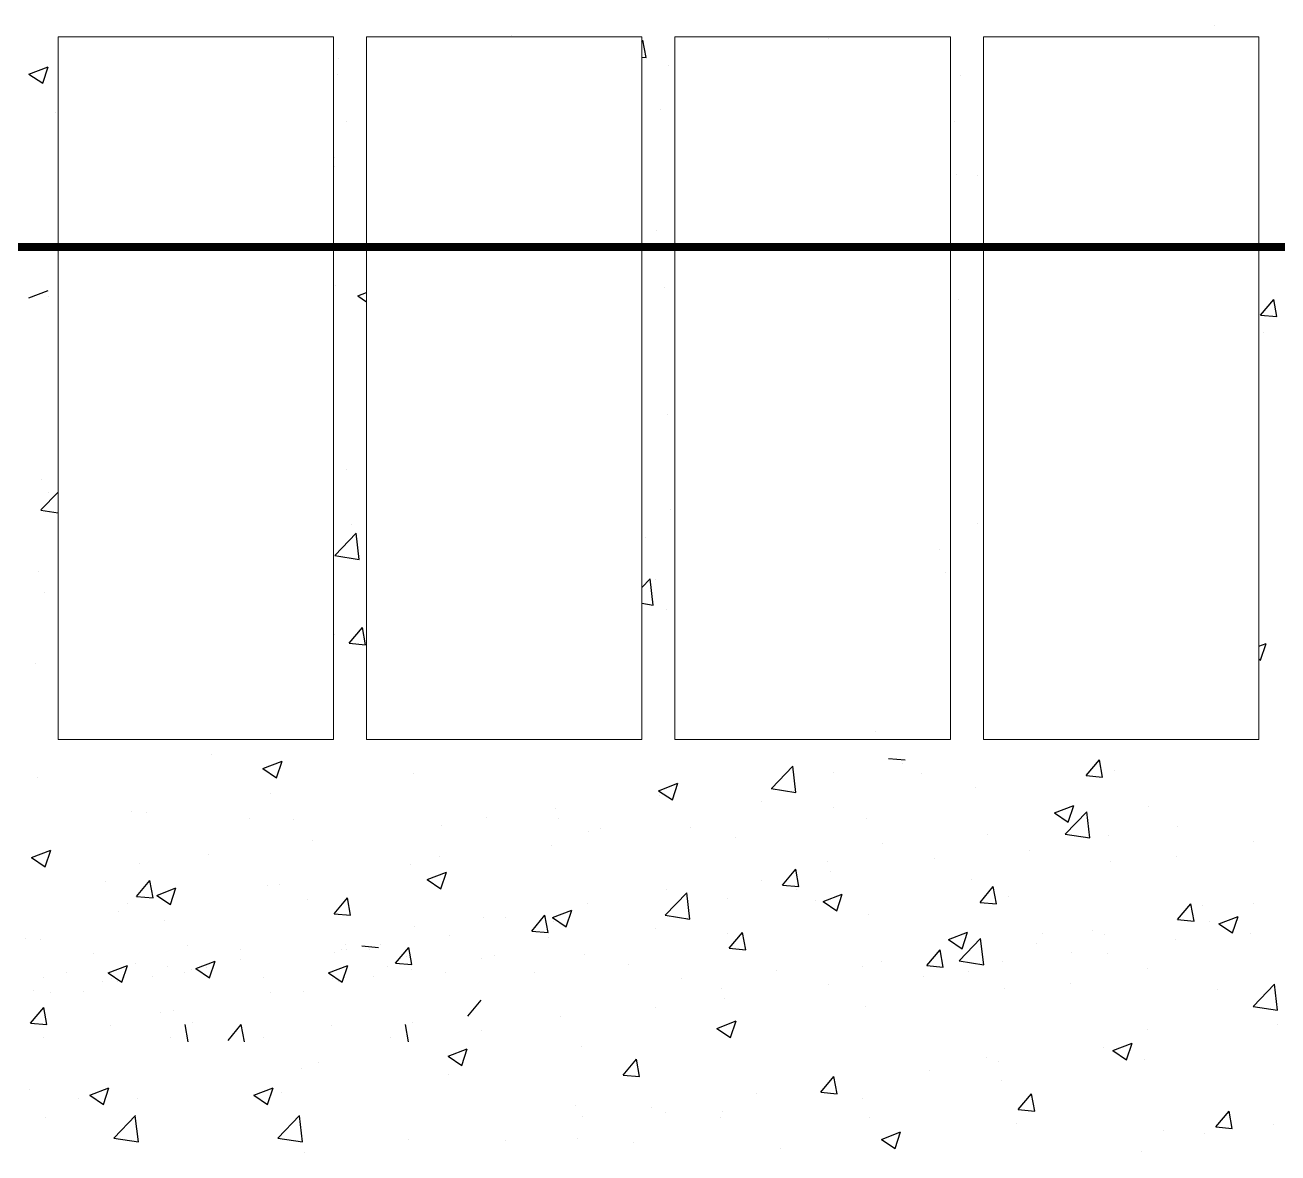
# Model space of a CAD drawing. Header units: millimetres. Extents: x 6597 to 20911, y -10306 to -132.
# Drawn here: x 14545.5 to 15000.4, y -975.9 to -566.6 of the extents above; entities that cross this region are included whole.
import ezdxf

# ---------------------------------------------------------------- set-up
doc = ezdxf.new("R2010")
doc.units = ezdxf.units.MM
doc.header["$LTSCALE"] = 25
doc.header["$MEASUREMENT"] = 0
doc.linetypes.add('CENTER', pattern=[2, 1.25, -0.25, 0.25, -0.25])
doc.layers.add('MAAI - ALVENARIA', color=7, linetype='Continuous', lineweight=0)
doc.layers.add('MAAI - VEGETAÇÃO', color=106, linetype='Continuous')
doc.layers.add('tub-intrefone', color=30, linetype='CENTER')

msp = doc.modelspace()

# ---------------------------------------------------------------- linework, layer by layer
at = {"layer": 'MAAI - ALVENARIA'}
for p, q in [((14557.43, -570.79), (14657.43, -570.79)), ((14557.43, -825.79), (14557.43, -570.79)), ((14657.43, -570.79), (14657.43, -825.79)), ((14669.43, -570.79), (14769.43, -570.79)), ((14669.43, -825.79), (14669.43, -570.79)), ((14769.43, -570.79), (14769.43, -825.79)), ((14781.43, -570.79), (14881.43, -570.79)), ((14781.43, -825.79), (14781.43, -570.79)), ((14881.43, -570.79), (14881.43, -825.79)), ((14893.43, -570.79), (14993.43, -570.79)), ((14893.43, -825.79), (14893.43, -570.79)), ((14993.43, -570.79), (14993.43, -825.79)), ((14657.43, -825.79), (14557.43, -825.79)), ((14769.43, -825.79), (14669.43, -825.79)), ((14881.43, -825.79), (14781.43, -825.79)), ((14993.43, -825.79), (14893.43, -825.79))]:
    msp.add_line(p, q, dxfattribs=at)
at = {"layer": 'MAAI - VEGETAÇÃO', "linetype": 'Continuous', "transparency": 33554559}
for p, q in [((14977.21, -566.55), (14977.21, -566.55)), ((14722.05, -570.23), (14722.05, -570.23)), ((14769.43, -572.48), (14769.79, -572.04)), ((14770.95, -578.31), (14769.79, -572.04)), ((14837.26, -571.33), (14837.26, -571.33)), ((14546.89, -584.33), (14553.89, -581.65)), ((14551.86, -587.69), (14553.89, -581.65)), ((14659.15, -578.51), (14659.15, -578.51)), ((14769.43, -578.18), (14770.95, -578.31)), ((14778.94, -581.35), (14778.94, -581.35)), ((14546.89, -584.33), (14551.86, -587.69)), ((14658.9, -584.47), (14658.9, -584.47)), ((14884.96, -584.76), (14884.96, -584.76)), ((14669.32, -592.67), (14669.32, -592.67)), ((14556.45, -598.37), (14556.45, -598.37)), ((14776.08, -597.18), (14776.08, -597.18)), ((14662.3, -601.37), (14662.3, -601.37)), ((14882.85, -601.69), (14882.85, -601.69)), ((14657.68, -617.76), (14657.68, -617.76)), ((14657.87, -614.66), (14657.87, -614.66)), ((14883.69, -620.9), (14883.69, -620.9)), ((14891.45, -620.99), (14891.45, -620.99)), ((14774.81, -641.01), (14774.81, -641.01)), ((14546.89, -665.55), (14553.89, -662.86)), ((14658.17, -661.03), (14658.17, -661.03)), ((14666.27, -664.86), (14669.43, -663.65)), ((14777.69, -661.71), (14777.69, -661.71)), ((14554.02, -664.95), (14554.02, -664.95)), ((14666.27, -664.86), (14669.43, -666.99)), ((14884.46, -666.23), (14884.46, -666.23)), ((14994.02, -671.83), (14998.85, -666.09)), ((15000, -672.36), (14998.85, -666.09)), ((14994.02, -671.83), (15000, -672.35)), ((14995.01, -678.2), (14995.01, -678.2)), ((14778.65, -707.97), (14778.65, -707.97)), ((14551.59, -731.53), (14551.59, -731.53)), ((14662.01, -728), (14662.01, -728)), ((14551.2, -742.54), (14557.43, -736.05)), ((14553.92, -736.28), (14553.92, -736.28)), ((14551.19, -742.55), (14557.43, -743.51)), ((14557.09, -743.45), (14557.09, -743.45)), ((14779.73, -742.52), (14779.73, -742.52)), ((14663.86, -747.96), (14663.86, -747.96)), ((14891.15, -747.62), (14891.15, -747.62)), ((14657.93, -759.09), (14665.72, -750.97)), ((14666.81, -760.48), (14665.71, -750.98)), ((14770.62, -752.47), (14770.62, -752.47)), ((14657.92, -759.1), (14666.81, -760.48)), ((14877.39, -756.98), (14877.39, -756.98)), ((14550.37, -764.81), (14550.37, -764.81)), ((14769.43, -770.67), (14772.44, -767.52)), ((14773.54, -777.03), (14772.43, -767.53)), ((14774.52, -767.64), (14774.52, -767.64)), ((14879.49, -765.37), (14879.49, -765.37)), ((14552.64, -772.42), (14552.64, -772.42)), ((14769.43, -776.39), (14773.54, -777.03)), ((14778.46, -778.67), (14778.46, -778.67)), ((14663.14, -790.89), (14667.97, -785.15)), ((14669.12, -791.42), (14667.97, -785.15)), ((14657.88, -787.66), (14657.88, -787.66)), ((14663.14, -790.89), (14669.12, -791.42)), ((14993.43, -791.97), (14996.05, -790.96)), ((14994.03, -797.01), (14996.05, -790.96)), ((14549.15, -798.1), (14549.15, -798.1)), ((14993.43, -796.6), (14994.03, -797.01)), ((14854.31, -822.8), (14854.31, -822.8)), ((14613.27, -831.45), (14613.27, -831.45)), ((14631.79, -836.41), (14638.8, -833.73)), ((14631.79, -836.41), (14636.77, -839.77)), ((14636.77, -839.77), (14638.8, -833.73)), ((14816.43, -843.62), (14824.22, -835.5)), ((14825.32, -845.01), (14824.21, -835.51)), ((14858.99, -832.67), (14864.97, -833.2)), ((14864.12, -834.41), (14864.12, -834.41)), ((14930.72, -838.95), (14935.54, -833.2)), ((14936.7, -839.47), (14935.54, -833.21)), ((14940.91, -836.99), (14940.91, -836.99)), ((14550.12, -839.77), (14550.12, -839.77)), ((14686.48, -838.08), (14686.48, -838.08)), ((14839.09, -837.7), (14839.09, -837.7)), ((14871.06, -838.27), (14871.06, -838.27)), ((14930.72, -838.95), (14936.7, -839.47)), ((14634.54, -845.58), (14634.54, -845.58)), ((14775.51, -844.42), (14782.51, -841.73)), ((14775.51, -844.42), (14780.48, -847.78)), ((14775.94, -846.02), (14775.94, -846.02)), ((14780.48, -847.78), (14782.51, -841.73)), ((14816.42, -843.63), (14825.32, -845.01)), ((14890.4, -843.39), (14890.4, -843.39)), ((14812.74, -848.28), (14812.74, -848.28)), ((14839.05, -850.43), (14839.05, -850.43)), ((14919.22, -852.43), (14926.22, -849.74)), ((14924.19, -855.79), (14926.22, -849.74)), ((14953.34, -850.22), (14953.34, -850.22)), ((14584.03, -851.98), (14584.03, -851.98)), ((14589.73, -852.47), (14589.73, -852.47)), ((14627, -854.6), (14627, -854.6)), ((14643.11, -854.73), (14643.11, -854.73)), ((14713.03, -854.3), (14713.03, -854.3)), ((14738.06, -851), (14738.06, -851)), ((14739, -854.6), (14739, -854.6)), ((14851, -854.6), (14851, -854.6)), ((14919.22, -852.43), (14924.19, -855.79)), ((14923.15, -860.17), (14930.94, -852.05)), ((14932.04, -861.56), (14930.93, -852.06)), ((14696.5, -856.99), (14696.5, -856.99)), ((14749.88, -859.24), (14749.88, -859.24)), ((14754.42, -858.29), (14754.42, -858.29)), ((14787.12, -857.93), (14787.12, -857.93)), ((14963.88, -857.25), (14963.88, -857.25)), ((14649.87, -862.61), (14649.87, -862.61)), ((14803.26, -861.5), (14803.26, -861.5)), ((14856.64, -863.75), (14856.64, -863.75)), ((14895.02, -860.23), (14895.02, -860.23)), ((14923.15, -860.18), (14932.04, -861.56)), ((14938.85, -860.55), (14938.85, -860.55)), ((14991.63, -862.78), (14991.63, -862.78)), ((14547.77, -868.67), (14554.77, -865.98)), ((14547.77, -868.67), (14552.75, -872.02)), ((14552.75, -872.02), (14554.77, -865.98)), ((14612, -867.6), (14612, -867.6)), ((14696.11, -868.3), (14696.11, -868.3)), ((14736.6, -864.33), (14736.6, -864.33)), ((14910.03, -866.01), (14910.03, -866.01)), ((14963.41, -868.26), (14963.41, -868.26)), ((14586.97, -870.9), (14586.97, -870.9)), ((14685.26, -871.37), (14685.26, -871.37)), ((14820.47, -878.66), (14825.29, -872.92)), ((14826.45, -879.19), (14825.29, -872.92)), ((14836.7, -870.24), (14836.7, -870.24)), ((14875.69, -868.86), (14875.69, -868.86)), ((14939.69, -870.28), (14939.69, -870.28)), ((14574.75, -877.44), (14574.75, -877.44)), ((14585.96, -882.79), (14590.78, -877.05)), ((14591.94, -883.32), (14590.78, -877.05)), ((14691.49, -876.68), (14698.49, -873.99)), ((14691.49, -876.68), (14696.46, -880.03)), ((14696.46, -880.03), (14698.49, -873.99)), ((14812.78, -877.14), (14812.78, -877.14)), ((14837.82, -873.85), (14837.82, -873.85)), ((14889.18, -876.68), (14889.18, -876.68)), ((14593.27, -882.4), (14600.27, -879.72)), ((14593.27, -882.4), (14598.25, -885.76)), ((14598.25, -885.76), (14600.27, -879.72)), ((14633.32, -878.87), (14633.32, -878.87)), ((14637.79, -878.31), (14637.79, -878.31)), ((14777.91, -889.61), (14785.7, -881.49)), ((14778.39, -880.25), (14778.39, -880.25)), ((14786.79, -890.99), (14785.69, -881.5)), ((14820.47, -878.66), (14826.45, -879.19)), ((14825.6, -880.4), (14825.6, -880.4)), ((14835.2, -884.68), (14842.2, -882)), ((14840.17, -888.04), (14842.2, -882)), ((14892.2, -884.94), (14897.02, -879.19)), ((14898.17, -885.46), (14897.02, -879.19)), ((14582.81, -885.27), (14582.81, -885.27)), ((14585.96, -882.79), (14591.94, -883.32)), ((14647.96, -884.07), (14647.96, -884.07)), ((14657.69, -889.07), (14662.51, -883.32)), ((14663.67, -889.59), (14662.51, -883.32)), ((14749.63, -885.46), (14749.63, -885.46)), ((14800.57, -883.69), (14800.57, -883.69)), ((14832.54, -884.26), (14832.54, -884.26)), ((14835.2, -884.68), (14840.17, -888.04)), ((14837.84, -883.72), (14837.84, -883.72)), ((14892.2, -884.94), (14898.17, -885.46)), ((14902.39, -882.98), (14902.39, -882.98)), ((14963.92, -891.21), (14968.74, -885.47)), ((14969.9, -891.74), (14968.74, -885.47)), ((14973.14, -886.2), (14973.14, -886.2)), ((14991.53, -885.21), (14991.53, -885.21)), ((14579.47, -888.32), (14579.47, -888.32)), ((14596.02, -891.57), (14596.02, -891.57)), ((14657.69, -889.07), (14663.67, -889.59)), ((14711.76, -890.44), (14711.76, -890.44)), ((14720.07, -890.26), (14720.07, -890.26)), ((14729.42, -895.34), (14734.24, -889.6)), ((14735.39, -895.87), (14734.24, -889.6)), ((14736.99, -890.41), (14743.99, -887.72)), ((14736.99, -890.41), (14741.96, -893.77)), ((14741.96, -893.77), (14743.99, -887.72)), ((14777.9, -889.62), (14786.79, -890.99)), ((14785.9, -891.22), (14785.9, -891.22)), ((14851.88, -889.38), (14851.88, -889.38)), ((14963.92, -891.21), (14969.9, -891.74)), ((14978.91, -892.69), (14985.91, -890.01)), ((14983.88, -896.05), (14985.91, -890.01)), ((14686.72, -893.74), (14686.72, -893.74)), ((14729.42, -895.34), (14735.39, -895.87)), ((14737.41, -892.01), (14737.41, -892.01)), ((14774.22, -894.27), (14774.22, -894.27)), ((14801.14, -901.62), (14805.96, -895.87)), ((14807.12, -902.14), (14805.96, -895.87)), ((14880.7, -898.42), (14887.7, -895.73)), ((14885.67, -901.78), (14887.7, -895.73)), ((14933.21, -895.22), (14933.21, -895.22)), ((14975.45, -891.71), (14975.45, -891.71)), ((14978.91, -892.69), (14983.89, -896.05)), ((14990.41, -896.07), (14990.41, -896.07)), ((14545.51, -897.97), (14545.51, -897.97)), ((14551.21, -898.46), (14551.21, -898.46)), ((14661.75, -900.27), (14661.75, -900.27)), ((14674.51, -900.29), (14674.51, -900.29)), ((14699.54, -896.99), (14699.54, -896.99)), ((14735.39, -897.62), (14735.39, -897.62)), ((14800.53, -896.42), (14800.53, -896.42)), ((14880.7, -898.42), (14885.67, -901.78)), ((14884.63, -906.16), (14892.42, -898.04)), ((14893.52, -907.55), (14892.41, -898.05)), ((14912.54, -899.99), (14912.54, -899.99)), ((14914.82, -896.21), (14914.82, -896.21)), ((14937.57, -896.69), (14937.57, -896.69)), ((14963.23, -898.25), (14963.23, -898.25)), ((14570.26, -903.57), (14570.26, -903.57)), ((14604.59, -900.72), (14604.59, -900.72)), ((14623.57, -902.06), (14623.57, -902.06)), ((14657.97, -902.97), (14657.97, -902.97)), ((14660.25, -902.16), (14660.25, -902.16)), ((14662.28, -902.11), (14662.28, -902.11)), ((14667.77, -900.73), (14673.74, -901.26)), ((14670.59, -901.92), (14670.59, -901.92)), ((14679.94, -907.01), (14684.76, -901.26)), ((14684.04, -904.66), (14684.04, -904.66)), ((14685.92, -907.53), (14684.76, -901.26)), ((14711.36, -905.23), (14711.36, -905.23)), ((14715.9, -904.28), (14715.9, -904.28)), ((14748.59, -903.92), (14748.59, -903.92)), ((14801.14, -901.62), (14807.12, -902.14)), ((14872.87, -907.89), (14877.69, -902.15)), ((14874.9, -905.23), (14874.9, -905.23)), ((14878.85, -908.42), (14877.69, -902.15)), ((14925.36, -903.24), (14925.36, -903.24)), ((14938.48, -903.57), (14938.48, -903.57)), ((14575.63, -910.53), (14582.63, -907.85)), ((14580.6, -913.89), (14582.63, -907.85)), ((14585.69, -907.04), (14585.69, -907.04)), ((14597.02, -908.08), (14597.02, -908.08)), ((14605.91, -909.29), (14605.91, -909.29)), ((14607.46, -908.93), (14614.46, -906.24)), ((14607.46, -908.93), (14612.44, -912.28)), ((14611.35, -908.6), (14611.35, -908.6)), ((14612.44, -912.28), (14614.46, -906.24)), ((14623.64, -905.83), (14623.64, -905.83)), ((14655.63, -910.53), (14662.63, -907.85)), ((14660.6, -913.89), (14662.63, -907.85)), ((14677.02, -908.08), (14677.02, -908.08)), ((14679.94, -907.01), (14685.92, -907.53)), ((14685.91, -909.29), (14685.91, -909.29)), ((14764.74, -907.48), (14764.74, -907.48)), ((14818.12, -909.74), (14818.12, -909.74)), ((14849.38, -908.3), (14849.38, -908.3)), ((14856.5, -906.22), (14856.5, -906.22)), ((14872.87, -907.89), (14878.85, -908.42)), ((14884.62, -906.17), (14893.52, -907.55)), ((14900.32, -906.54), (14900.32, -906.54)), ((14953.11, -908.77), (14953.11, -908.77)), ((14552.11, -912.16), (14552.11, -912.16)), ((14560.66, -910.34), (14560.66, -910.34)), ((14573.48, -913.59), (14573.48, -913.59)), ((14575.63, -910.53), (14580.6, -913.89)), ((14577.02, -912.73), (14577.02, -912.73)), ((14579.17, -913.72), (14579.17, -913.72)), ((14581.48, -912.17), (14581.48, -912.17)), ((14591.83, -911.93), (14591.83, -911.93)), ((14603.43, -910.28), (14603.43, -910.28)), ((14632.11, -912.16), (14632.11, -912.16)), ((14655.63, -910.53), (14660.6, -913.89)), ((14657.02, -912.73), (14657.02, -912.73)), ((14659.17, -913.72), (14659.17, -913.72)), ((14661.48, -912.17), (14661.48, -912.17)), ((14671.83, -911.93), (14671.83, -911.93)), ((14698.08, -910.32), (14698.08, -910.32)), ((14730.4, -910.34), (14730.4, -910.34)), ((14783.79, -912.6), (14783.79, -912.6)), ((14871.5, -912), (14871.5, -912)), ((14887.97, -909.97), (14887.97, -909.97)), ((14924.89, -914.25), (14924.89, -914.25)), ((14548.44, -916.88), (14548.44, -916.88)), ((14554.58, -917.54), (14554.58, -917.54)), ((14566.74, -917.36), (14566.74, -917.36)), ((14634.58, -917.54), (14634.58, -917.54)), ((14646.74, -917.36), (14646.74, -917.36)), ((14798.18, -916.23), (14798.18, -916.23)), ((14837.17, -914.85), (14837.17, -914.85)), ((14901.17, -916.27), (14901.17, -916.27)), ((14978.27, -916.51), (14978.27, -916.51)), ((14991.36, -922.71), (14999.15, -914.59)), ((15000.24, -924.1), (14999.14, -914.6)), ((14547.44, -928.78), (14552.26, -923.04)), ((14553.42, -929.31), (14552.26, -923.04)), ((14706.26, -926.18), (14711.08, -920.44)), ((14774.26, -923.13), (14774.26, -923.13)), ((14799.3, -919.84), (14799.3, -919.84)), ((14850.66, -922.67), (14850.66, -922.67)), ((14991.35, -922.72), (15000.24, -924.1)), ((14594.8, -924.86), (14594.8, -924.86)), ((14599.27, -924.3), (14599.27, -924.3)), ((14739.86, -926.24), (14739.86, -926.24)), ((14796.68, -930.67), (14803.68, -927.99)), ((14801.65, -934.03), (14803.68, -927.99)), ((14547.44, -928.78), (14553.42, -929.31)), ((14576.58, -929.63), (14576.58, -929.63)), ((14604.7, -935.58), (14603.54, -929.31)), ((14606.14, -928.46), (14606.14, -928.46)), ((14619.17, -935.06), (14623.99, -929.31)), ((14625.15, -935.58), (14623.99, -929.31)), ((14656.58, -929.63), (14656.58, -929.63)), ((14684.7, -935.58), (14683.54, -929.31)), ((14686.14, -928.46), (14686.14, -928.46)), ((14711.11, -931.45), (14711.11, -931.45)), ((14796.68, -930.67), (14801.65, -934.03)), ((14799.32, -929.71), (14799.32, -929.71)), ((14953.01, -931.2), (14953.01, -931.2)), ((15000.08, -929.38), (15000.08, -929.38)), ((14552.19, -934.02), (14552.19, -934.02)), ((14598.26, -934.14), (14598.26, -934.14)), ((14632.19, -934.02), (14632.19, -934.02)), ((14678.26, -934.14), (14678.26, -934.14)), ((14940.39, -938.68), (14947.39, -935.99)), ((14945.36, -942.04), (14947.39, -935.99)), ((14699.03, -940.73), (14706.04, -938.05)), ((14699.03, -940.73), (14704.01, -944.09)), ((14704.01, -944.09), (14706.04, -938.05)), ((14747.38, -937.21), (14747.38, -937.21)), ((14894.69, -941.21), (14894.69, -941.21)), ((14936.92, -937.7), (14936.92, -937.7)), ((14940.39, -938.68), (14945.36, -942.04)), ((14645.97, -945.31), (14645.97, -945.31)), ((14652.14, -943.06), (14652.14, -943.06)), ((14762.62, -947.61), (14767.44, -941.86)), ((14768.6, -948.13), (14767.44, -941.86)), ((14874.02, -945.98), (14874.02, -945.98)), ((14899.05, -942.68), (14899.05, -942.68)), ((14951.89, -942.06), (14951.89, -942.06)), ((14699.35, -947.57), (14699.35, -947.57)), ((14762.62, -947.61), (14768.6, -948.13)), ((14834.35, -953.88), (14839.17, -948.14)), ((14840.32, -954.41), (14839.17, -948.14)), ((14899.95, -949.56), (14899.95, -949.56)), ((14547.17, -953.03), (14547.17, -953.03)), ((14568.94, -954.92), (14575.94, -952.23)), ((14568.94, -954.92), (14573.92, -958.27)), ((14573.92, -958.27), (14575.94, -952.23)), ((14628.5, -954.92), (14635.5, -952.23)), ((14628.5, -954.92), (14633.47, -958.27)), ((14633.47, -958.27), (14635.5, -952.23)), ((14638.5, -954.07), (14638.5, -954.07)), ((14810.86, -954.29), (14810.86, -954.29)), ((14834.35, -953.88), (14840.32, -954.41)), ((14836.37, -951.22), (14836.37, -951.22)), ((14906.07, -960.16), (14910.89, -954.41)), ((14912.05, -960.68), (14910.89, -954.41)), ((14564.91, -956.27), (14564.91, -956.27)), ((14586.26, -956.22), (14586.26, -956.22)), ((14745.27, -958.58), (14745.27, -958.58)), ((14772.99, -959.28), (14772.99, -959.28)), ((14849.44, -955.96), (14849.44, -955.96)), ((14552.82, -963), (14552.82, -963)), ((14577.72, -970.47), (14585.51, -962.35)), ((14586.6, -971.85), (14585.5, -962.36)), ((14637.27, -970.47), (14645.06, -962.35)), ((14646.16, -971.85), (14645.05, -962.36)), ((14747.96, -962.57), (14747.96, -962.57)), ((14778.06, -961.23), (14778.06, -961.23)), ((14798.1, -963), (14798.1, -963)), ((14798.65, -960.84), (14798.65, -960.84)), ((14852.03, -963.1), (14852.03, -963.1)), ((14906.07, -960.16), (14912.05, -960.68)), ((14977.8, -966.43), (14982.62, -960.69)), ((14983.78, -966.96), (14982.62, -960.69)), ((14856.37, -970.94), (14863.37, -968.25)), ((14861.34, -974.29), (14863.37, -968.25)), ((14905.41, -965.35), (14905.41, -965.35)), ((14958.79, -967.61), (14958.79, -967.61)), ((14973.77, -968.82), (14973.77, -968.82)), ((14977.8, -966.43), (14983.78, -966.96)), ((14998.81, -965.53), (14998.81, -965.53)), ((14577.71, -970.47), (14586.6, -971.85)), ((14637.26, -970.47), (14646.16, -971.85)), ((14684.8, -970.89), (14684.8, -970.89)), ((14719.74, -971.24), (14719.74, -971.24)), ((14746.16, -970.5), (14746.16, -970.5)), ((14766.35, -972.02), (14766.35, -972.02)), ((14856.37, -970.94), (14861.34, -974.29)), ((14646.93, -975.87), (14646.93, -975.87)), ((14819.73, -974.27), (14819.73, -974.27)), ((14950.68, -975.35), (14950.68, -975.35))]:
    msp.add_line(p, q, dxfattribs=at)
at = {"layer": 'tub-intrefone', "const_width": 3}
msp.add_lwpolyline([(15130.59, -647.09), (14209.08, -647.09, 0.414214), (14199.08, -657.09), (14199.08, -874.39)], format="xyb", dxfattribs=at)

doc.saveas('drawing.dxf')
